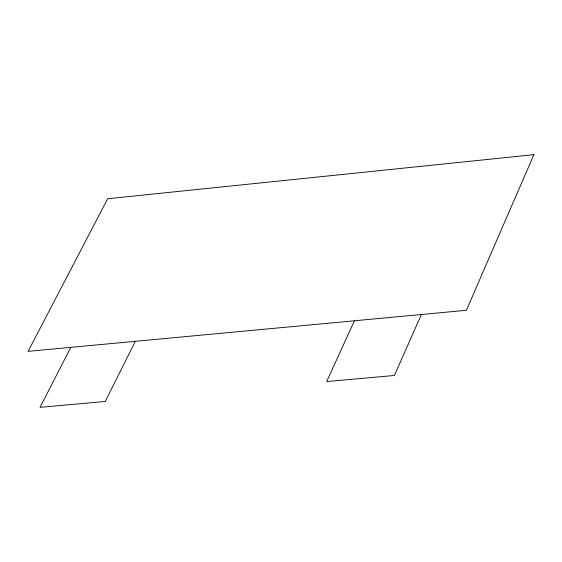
<?xml version="1.0" encoding="UTF-8"?>
<svg xmlns="http://www.w3.org/2000/svg" width="562" height="562" viewBox="0 0 562 562"><rect width="100%" height="100%" fill="white"/><g stroke="black" fill="none" stroke-linecap="round" stroke-linejoin="round"><path stroke-width="0.84" d="M421.402 314.502L394.398 375.479L326.677 381.57L354.418 320.783M135.309 341.317L105.22 401.479L40.035 407.338L70.798 347.365M533.9 154.662L466.39 310.287L28.1 351.362L107.672 198.737L533.9 154.662"/></g></svg>
